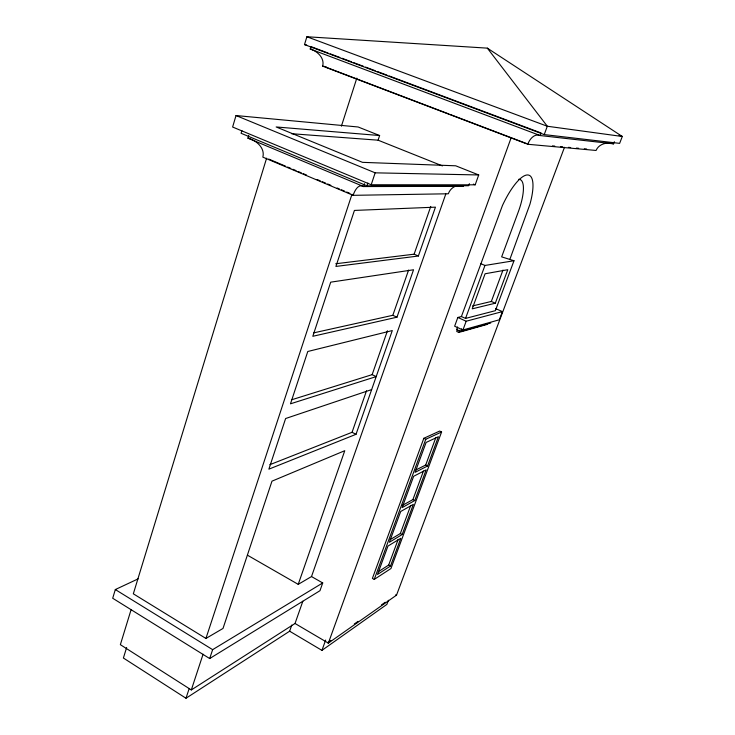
<?xml version="1.0" encoding="UTF-8"?>
<svg xmlns="http://www.w3.org/2000/svg" width="735" height="735" viewBox="0 0 735 735"><rect width="100%" height="100%" fill="white"/><g stroke="black" fill="none" stroke-linecap="round" stroke-linejoin="round"><path stroke-width="1.1" d="M614.377 141.717L613.55 143.849C607.22 141.763 598.777 143.858 596.085 150.464L527.794 144.271L322.656 66.15C324.842 58.102 317.364 51.092 310.225 49.024L310.969 46.608L328.095 53.039M379.618 135.534L358.138 126.99L236.018 115.542L232.618 127.026L371.203 184.751L475.187 184.825L478.715 174.958L455.7 165.798L362.484 162.343L276.158 126.962L379.618 135.534L378.084 140.183L291.565 133.706M241.888 130.591L241.089 133.283L366.949 185.836L468.645 185.734L469.38 183.676M463.445 186.341L363.614 186.561L247.915 138.152L248.733 135.415M138.152 578.858L115.321 589.553L112.703 598.253L209.686 658.551L319.973 590.701L322.72 582.947L311.502 576.562L298.217 584.353L247.686 555.32M266.612 158.163L133.329 593.807L205.929 638.458L223.008 628.443L271.978 481.159L344.77 450.693L298.217 584.353M131.087 609.701L120.365 644.668L191.311 689.944L295.029 623.482L302.838 601.239M304.492 44.578L306.89 36.75L487.333 48.142L622.297 136.489L619.633 143.362L544.231 134.588L304.492 44.578L306.715 45.037M126.622 647.553L123.397 658.027L185.992 698.25L289.636 631.2L291.786 625.053M341.398 126.19L356.824 78.14M185.992 698.25L189.134 688.695M205.929 638.458L351.991 194.26M191.311 689.944L203.08 654.205M364.551 183.732L363.614 186.561C358.294 183.226 354.417 191.219 353.122 195.326L262.854 157.134C265.252 147.818 256.083 140.238 247.915 138.152M209.686 658.551L212.635 649.657L322.72 582.947M366.949 185.836L367.867 183.061M371.203 184.751L375.162 172.835L478.715 174.958M269.837 464.695L352.056 432.299L366.517 390.79M291.446 399.84L372.149 374.648L387.437 330.778M313.781 332.845L392.83 315.297L408.587 270.076M335.739 263.755L414.127 254.181L430.765 206.434M371.662 389.578L285.612 418.527L268.872 469.16L356.016 434.312L392.297 330.557L307.781 351.495L290.481 403.818L376.191 376.605L372.149 374.648M396.964 317.198L413.548 269.773L330.704 282.166L312.807 336.29L396.964 317.198L392.83 315.297M418.362 256.019L435.451 207.16L354.426 210.43L335.904 266.438L418.362 256.019L414.127 254.181M311.502 576.562L445.805 193.985M289.636 631.2L321.939 650.374L325.66 640.056M511.147 137.757L328.352 643.116L295.029 623.482M518.791 179.285A35.712 10.933 -67.2 0 1 518.23 212.048L501.656 256.864L513.995 260.741L495.362 310.685L465.54 318.42L461.396 316.565L457.831 317.465L454.643 326.211L462.958 329.978L499.331 319.78L502.391 311.612L495.528 308.581M490.769 322.987L460.762 331.448L456.646 329.583L457.593 326.983M461.396 316.565L502.455 205.515A43.016 12.954 -67.2 0 1 527.317 174.958A43.016 12.954 -67.2 0 1 529.907 204.339L509.98 259.042M456.646 329.583L457.537 329.335L456.747 331.494L458.796 332.431L459.586 330.272M460.762 331.448L461.718 328.848M465.54 318.42L484.953 265.454L513.995 260.741M462.958 329.978L466.174 321.223L502.391 311.612M423.829 438.29L372.397 578.399L374.244 579.419L390.937 568.541L441.588 432.005L439.686 431.059L423.829 438.29L425.776 439.264L441.588 432.005M374.244 579.419L425.776 439.264M544.231 134.588L547.309 126.245L487.333 48.142M378.47 571.619L388.677 565.05L398.168 539.398M390.248 539.6L400.345 533.527L410.7 505.533M402.174 505.542L412.905 499.579L423.47 471.025M416.065 469.904L425.684 465.034L435.745 437.867M390.496 566.042L400.796 538.25L387.961 546.077L377.524 574.439L390.496 566.042L388.677 565.05M402.183 534.51L413.355 504.357L400.694 511.496L389.366 542.274L402.183 534.51L400.345 533.527M414.77 500.553L426.144 469.858L413.649 476.289L402.118 507.619L414.77 500.553L412.905 499.579M427.577 465.99L438.418 436.719L426.107 442.452L415.1 472.339L427.577 465.99L425.684 465.034M472.522 305.944L491.338 301.46L502.988 270.076M495.307 303.206L507.784 269.699L485.1 273.769L472.219 308.838L495.307 303.206L491.338 301.46M388.42 600.265L386.876 604.4L321.939 650.374M328.049 642.427L328.352 643.116L396.523 595.148L564.489 147.266M527.794 144.271C529.457 139.402 534.373 133.09 540.161 135.543L613.55 143.849M327.645 642.702L330.86 640.451M354.298 623.987L358.055 621.351M381.493 604.887L385.25 602.25M458.796 332.431L487.259 324.374M353.122 195.326L448.332 193.783A12.679 11.714 -87.5 0 1 454.469 186.699M552.472 145.87L554.75 146.081M560.438 146.605L562.716 146.816M568.403 147.34L570.682 147.551M576.369 148.075L578.638 148.286M584.325 148.81L586.603 149.012M396.523 595.148L395.559 595.01L396.202 595.368M322.656 66.15L326.028 66.766M312.467 49.484L310.225 49.024L540.161 135.543L541.107 132.98L389.109 75.935M619.072 135.304L622.297 136.489L547.309 126.245L306.89 36.75M330.236 53.839L339.864 57.459M342.005 58.258L351.642 61.878M353.783 62.677L363.421 66.288M365.561 67.096L375.19 70.707M377.331 71.516L386.968 75.126M325.844 67.133L448.938 113.998M449.995 114.403L526.306 143.454M378.084 140.183L442.424 165.908M473.377 184.099L475.187 184.825M236.018 115.542L375.162 172.835M268.716 159.054L285.52 166.156M287.624 167.047L290.775 168.379M292.879 169.27L296.03 170.603M298.134 171.494L301.286 172.826M303.38 173.708L306.532 175.04M317.097 179.505L320.267 180.847M322.38 181.747L325.55 183.088M327.672 183.98L330.842 185.321M337.181 188.004L339.304 188.895M341.417 189.795L344.586 191.137M346.7 192.028L349.869 193.369M480.736 263.654L484.953 265.454M457.831 317.465L466.174 321.223M352.056 432.299L356.016 434.312M115.321 589.553L212.635 649.657"/></g></svg>
